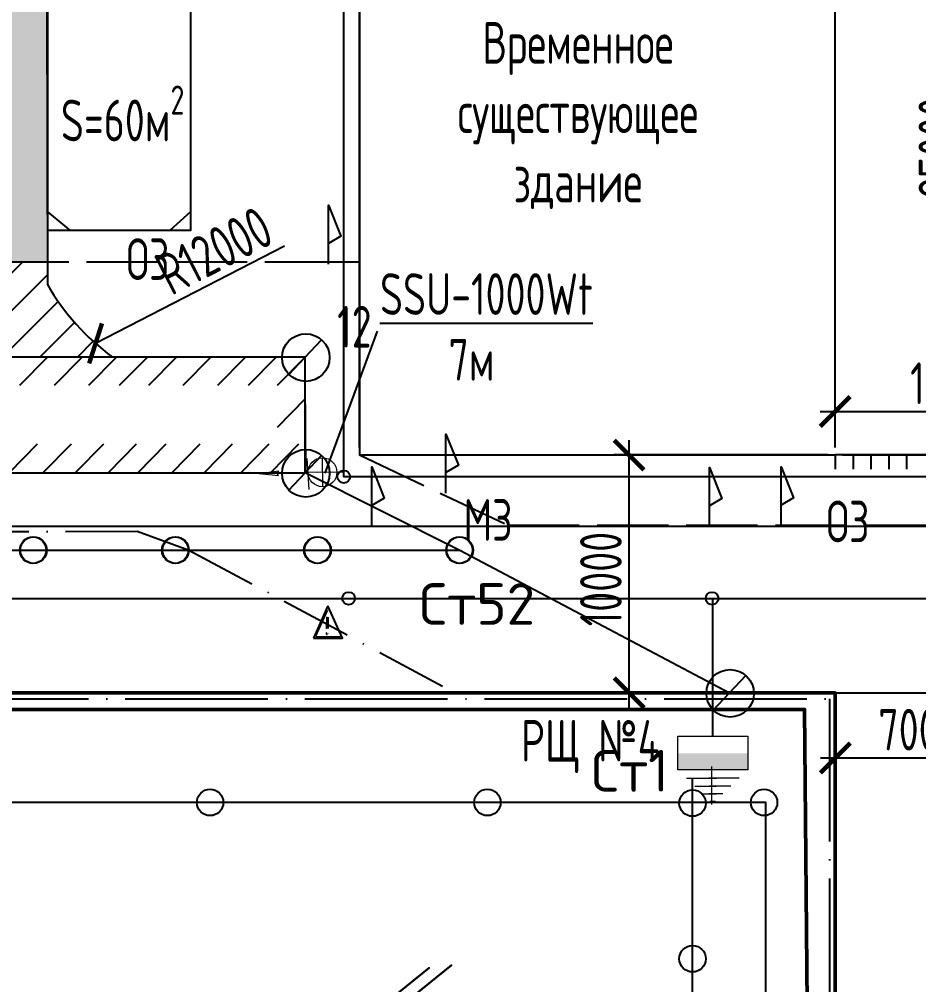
# Paper-space layout 'СГП' of a CAD drawing. Header units: millimetres. Extents: x 1 to 2190, y 0 to 1001.
# Drawn here: x 407.6 to 483.2, y 249.8 to 331 of the extents above; entities that cross this region are included whole.
import ezdxf

# ---------------------------------------------------------------- set-up
doc = ezdxf.new("R2010")
doc.units = ezdxf.units.MM
doc.header["$LTSCALE"] = 0.5
for name, pattern in [('ACAD_ISO02W100', [15, 12, -3]), ('ACAD_ISO04W100', [30, 24, -3, 0, -3]), ('ACAD_ISO10W100', [18, 12, -3, 0, -3])]:
    doc.linetypes.add(name, pattern=pattern)
for name, color, linetype, lineweight in [('ЛИНИИ_01', 7, 'Continuous', 9), ('ТОЛСТЫЕ', 1, 'Continuous', 50), ('ТОНКИЕе', 7, 'Continuous', 25)]:
    doc.layers.add(name, color=color, linetype=linetype, lineweight=lineweight)
for name, color, linetype in [('оси', 7, 'ACAD_ISO04W100'), ('размеры', 7, 'Continuous'), ('текст', 7, 'Continuous'), ('тонкие', 7, 'Continuous')]:
    doc.layers.add(name, color=color, linetype=linetype)
doc.styles.add('Наклонный', font='isocpeur.ttf', dxfattribs={"width": 0.7, "height": 3.5})
doc.styles.add('Наклонный 5', font='isocpeur.ttf', dxfattribs={"height": 7})
doc.linetypes.add('119-1 Кабель высоковольтный подземный', pattern='A,8,-2,[31,Russia-GOST_Topo.shx,S=0.15,R=180,X=0,Y=0],1,[31,Russia-GOST_Topo.shx,S=0.1,R=180,X=0,Y=0],6,[31,Russia-GOST_Topo.shx,S=0.1,R=0,X=0,Y=0],1,[31,Russia-GOST_Topo.shx,S=0.15,R=0,X=0,Y=0],-2', length=20)
doc.dimstyles.new('СТРОИТЕЛЬНЫЙ', dxfattribs={"dimtxt": 3.5, "dimasz": 2.5, "dimexe": 1.25, "dimexo": 0.625, "dimtad": 1, "dimdec": 0, "dimlfac": 500, "dimdsep": 46, "dimtxsty": 'Наклонный', "dimblk1": 'ARCHTICK', "dimblk2": 'ARCHTICK', "dimsah": 1, "dimcen": 0, "dimdle": 1.25, "dimadec": 0, "dimazin": 0, "dimtfac": 0.75, "dimtdec": 0, "dimtmove": 0, "dimatfit": 3, "dimldrblk": 'ARCHTICK', "dimfxl": 1, "dimtolj": 1, "dimtzin": 0, "dimarcsym": 0})

# ---------------------------------------------------------------- blocks, each defined once
blk = doc.blocks.new('_ArchTick')
at = {"color": 0, "linetype": 'ByBlock', "const_width": 0.15}
blk.add_lwpolyline([(-0.5, -0.5), (0.5, 0.5)], dxfattribs=at)
blk = doc.blocks.new('*D837')
at = {"layer": 'Defpoints', "color": 0, "transparency": 16777216}
for p in [(458.863493513416, 294.3568767753016), (476.1856336120596, 294.3568767753016), (475.6973477922804, 274.3568767753015)]:
    blk.add_point(p, dxfattribs=at)
at = {"layer": 'размеры', "color": 0, "lineweight": -2, "transparency": 16777216}
for p, q in [((458.863493513416, 273.1068767753015), (458.863493513416, 295.6068767753016)), ((475.5606336120596, 294.3568767753016), (457.613493513416, 294.3568767753016)), ((475.0723477922804, 274.3568767753015), (457.613493513416, 274.3568767753015))]:
    blk.add_line(p, q, dxfattribs=at)
at = {"layer": 'размеры', "color": 0, "lineweight": -2, "transparency": 16777216, "xscale": 2.5, "yscale": 2.5, "zscale": 2.5}
for p, rotation in [((458.863493513416, 294.3568767753016), 90), ((458.863493513416, 274.3568767753015), 270)]:
    blk.add_blockref('_ArchTick', p, dxfattribs=dict(at, rotation=rotation))
at = {"layer": 'размеры', "color": 0, "transparency": 16777216, "insert": (456.488493513416, 283.9214102331347), "char_height": 3.5, "attachment_point": 5, "rotation": 90, "style": 'Наклонный'}
blk.add_mtext('\\A1;10000', dxfattribs=at)
blk = doc.blocks.new('*D838')
at = {"layer": 'Defpoints', "color": 0, "transparency": 16777216}
for p in [(476.1856336120594, 347.8974463774065), (436.1856336120594, 294.3568767753015), (476.1856336120594, 294.3568767753015)]:
    blk.add_point(p, dxfattribs=at)
at = {"layer": 'размеры', "color": 0, "lineweight": -2, "transparency": 16777216}
for p, q in [((436.1856336120594, 294.9818767753015), (436.1856336120594, 349.1474463774065)), ((476.1856336120594, 294.9818767753015), (476.1856336120594, 349.1474463774065)), ((434.9356336120594, 347.8974463774065), (477.4356336120594, 347.8974463774065))]:
    blk.add_line(p, q, dxfattribs=at)
at = {"layer": 'размеры', "color": 0, "lineweight": -2, "transparency": 16777216, "xscale": 2.5, "yscale": 2.5, "zscale": 2.5, "rotation": 180}
blk.add_blockref('_ArchTick', (436.1856336120594, 347.8974463774065), dxfattribs=at)
at = {"layer": 'размеры', "color": 0, "lineweight": -2, "transparency": 16777216, "xscale": 2.5, "yscale": 2.5, "zscale": 2.5}
blk.add_blockref('_ArchTick', (476.1856336120594, 347.8974463774065), dxfattribs=at)
at = {"layer": 'размеры', "color": 0, "transparency": 16777216, "insert": (456.1856336120594, 350.2724463774065), "char_height": 3.5, "attachment_point": 5, "style": 'Наклонный'}
blk.add_mtext('\\A1;20000', dxfattribs=at)
blk = doc.blocks.new('*D839')
at = {"layer": 'Defpoints', "color": 0, "transparency": 16777216}
for p in [(476.1856336120596, 344.3568767753016), (487.3298926524258, 344.3568767753016), (476.1856336120596, 294.3568767753016)]:
    blk.add_point(p, dxfattribs=at)
at = {"layer": 'размеры', "color": 0, "lineweight": -2, "transparency": 16777216}
for p, q in [((487.3298926524258, 293.1068767753016), (487.3298926524258, 345.6068767753016)), ((476.8106336120596, 344.3568767753016), (488.5798926524258, 344.3568767753016)), ((476.8106336120596, 294.3568767753016), (488.5798926524258, 294.3568767753016))]:
    blk.add_line(p, q, dxfattribs=at)
at = {"layer": 'размеры', "color": 0, "lineweight": -2, "transparency": 16777216, "xscale": 2.5, "yscale": 2.5, "zscale": 2.5}
for p, rotation in [((487.3298926524258, 344.3568767753016), 90), ((487.3298926524258, 294.3568767753016), 270)]:
    blk.add_blockref('_ArchTick', p, dxfattribs=dict(at, rotation=rotation))
at = {"layer": 'размеры', "color": 0, "transparency": 16777216, "insert": (484.9548926524257, 320.219166030297), "char_height": 3.5, "attachment_point": 5, "rotation": 90, "style": 'Наклонный'}
blk.add_mtext('\\A1;25000', dxfattribs=at)
blk = doc.blocks.new('*D860')
at = {"layer": 'Defpoints', "color": 0, "transparency": 16777216}
for p in [(476.1973477922802, 274.3568767753014), (490.1856336120308, 274.3568767753017), (490.1856336120308, 268.8852788636613)]:
    blk.add_point(p, dxfattribs=at)
at = {"layer": 'размеры', "color": 0, "lineweight": -2, "transparency": 16777216}
for p, q in [((476.1973477922802, 273.7318767753014), (476.1973477922802, 267.6352788636613)), ((490.1856336120308, 273.7318767753017), (490.1856336120308, 267.6352788636613)), ((474.9473477922802, 268.8852788636613), (491.4356336120308, 268.8852788636613))]:
    blk.add_line(p, q, dxfattribs=at)
at = {"layer": 'размеры', "color": 0, "lineweight": -2, "transparency": 16777216, "xscale": 2.5, "yscale": 2.5, "zscale": 2.5, "rotation": 180}
blk.add_blockref('_ArchTick', (476.1973477922802, 268.8852788636613), dxfattribs=at)
at = {"layer": 'размеры', "color": 0, "lineweight": -2, "transparency": 16777216, "xscale": 2.5, "yscale": 2.5, "zscale": 2.5}
blk.add_blockref('_ArchTick', (490.1856336120308, 268.8852788636613), dxfattribs=at)
at = {"layer": 'размеры', "color": 0, "transparency": 16777216, "insert": (483.1914907021555, 271.2602788636613), "char_height": 3.5, "attachment_point": 5, "style": 'Наклонный'}
blk.add_mtext('\\A1;7000', dxfattribs=at)
blk = doc.blocks.new('*D908')
at = {"layer": 'Defpoints', "color": 0, "transparency": 16777216}
for p in [(496.9978376052296, 298.0157531562817), (476.1856336120594, 294.3568767753016), (496.9978376052296, 294.3568767753014)]:
    blk.add_point(p, dxfattribs=at)
at = {"layer": 'размеры', "color": 0, "lineweight": -2, "transparency": 16777216}
for p, q in [((476.1856336120594, 294.9818767753016), (476.1856336120594, 299.2657531562817)), ((496.9978376052296, 294.9818767753014), (496.9978376052296, 299.2657531562817)), ((474.9356336120594, 298.0157531562817), (498.2478376052296, 298.0157531562817))]:
    blk.add_line(p, q, dxfattribs=at)
at = {"layer": 'размеры', "color": 0, "lineweight": -2, "transparency": 16777216, "xscale": 2.5, "yscale": 2.5, "zscale": 2.5, "rotation": 180}
blk.add_blockref('_ArchTick', (476.1856336120594, 298.0157531562817), dxfattribs=at)
at = {"layer": 'размеры', "color": 0, "lineweight": -2, "transparency": 16777216, "xscale": 2.5, "yscale": 2.5, "zscale": 2.5}
blk.add_blockref('_ArchTick', (496.9978376052296, 298.0157531562817), dxfattribs=at)
at = {"layer": 'размеры', "color": 0, "transparency": 16777216, "insert": (486.5917356086445, 300.3907531562817), "char_height": 3.5, "attachment_point": 5, "style": 'Наклонный'}
blk.add_mtext('\\A1;10406', dxfattribs=at)
blk = doc.blocks.new('*D1009')
at = {"layer": 'Defpoints', "color": 0, "transparency": 16777216}
for p in [(434.0861629915353, 314.0722828739217), (413.9986434922076, 303.7388177592241)]:
    blk.add_point(p, dxfattribs=at)
at = {"layer": 'размеры', "color": 0, "lineweight": -2, "transparency": 16777216}
blk.add_line((429.8737729278975, 311.9053360901959), (413.9986434922076, 303.7388177592241), dxfattribs=at)
at = {"layer": 'размеры', "color": 0, "lineweight": -2, "transparency": 16777216, "xscale": 2.5, "yscale": 2.5, "zscale": 2.5, "rotation": 207.2222936335415}
blk.add_blockref('_ArchTick', (413.9986434922076, 303.7388177592241), dxfattribs=at)
at = {"layer": 'размеры', "color": 0, "transparency": 16777216, "insert": (423.9832327899688, 311.5459364053723), "char_height": 3.5, "attachment_point": 5, "rotation": 27.222293633541558, "style": 'Наклонный'}
blk.add_mtext('\\A1;R12000', dxfattribs=at)

psp = doc.layouts.new('СГП')

# ---------------------------------------------------------------- hatches: boundary and pattern name
at = {"layer": 'ЛИНИИ_01'}
psp.add_hatch(color=0, dxfattribs=at).paths.add_polyline_path([(468.8429639226785, 267.870415266106), (468.8429639226785, 269.2732984016559), (462.9508846865455, 269.2732984016559), (462.9508846865455, 267.870415266106)])
at = {"layer": 'тонкие', "transparency": 33554687}
h = psp.add_hatch(dxfattribs=at)
h.set_pattern_fill('AR-SAND', scale=0.03)
h.set_pattern_definition([(37.50000000000001, (-0.07652394765045756, 0.05258672223175154), (-0.04800093887952137, 1.468239711988027), [0, -1.15824, 0, -1.2954, 0, -1.23825]), (7.499999999999999, (-0.07652394765045756, 0.05258672223175154), (1.348569849414008, 2.150475301705063), [0, -0.6248400000000001, 0, -1.04394, 0, -0.40005]), (327.5, (-1.013783947650458, 0.05258672223175154), (2.372977110724374, 0.004311554035637286), [0, -0.3809999999999999, 0, -1.3716, 0, -1.7907]), (317.5, (-1.013783947650458, 0.05258672223175154), (2.290669357416891, 0.6687879697716489), [0, -0.1905, 0, -0.8991599999999998, 0, -1.0287])])
edge = h.paths.add_edge_path()
edge.add_arc((379.9065219241184, 332.5956361579951), 24, 0, 180, ccw=False)
edge.add_arc((379.9065219241184, 332.5956361579951), 23.99999999999994, -66.47293818275631, 0, ccw=False)
edge.add_line((389.4868939618806, 310.5907168984735), (405.2976800068345, 310.5907168984735))
edge.add_line((405.2976800068345, 310.5907168984735), (405.2976800068345, 315.480923260809))
edge.add_line((405.2976800068345, 315.480923260809), (406.3523534085098, 312.86384518681))
edge.add_line((406.3523534085098, 312.86384518681), (405.2976800068345, 312.2520599928684))
edge.add_line((405.2976800068345, 312.2520599928684), (405.2976800068345, 310.5907168984735))
edge.add_line((405.2976800068345, 310.5907168984735), (409.9527177777806, 310.5907168984735))
edge.add_line((409.9527177777806, 310.5907168984735), (409.9052565136282, 332.3200948214534))
edge.add_arc((379.9065219241162, 332.5956361579969), 30.00000000000216, 359.473747411962, 360.2285509404286)
edge.add_line((409.9062832466385, 332.7153048332082), (409.9062832466385, 356.5956361579951))
edge.add_line((409.9062832466385, 356.5956361579951), (436.4629126389582, 356.5956361579951))
edge.add_line((436.4629126389582, 356.5956361579951), (436.4629126389582, 358.919885842806))
edge.add_line((436.4629126389582, 358.919885842806), (442.4629126389582, 358.919885842806))
edge.add_line((442.4629126389582, 358.919885842806), (442.4629126389582, 360.719885842806))
edge.add_line((442.4629126389582, 360.719885842806), (436.4629126389582, 360.719885842806))
edge.add_line((436.4629126389582, 360.719885842806), (436.4629126389582, 363.0441355276169))
edge.add_line((436.4629126389582, 363.0441355276169), (409.9062832466385, 363.0441355276169))
edge.add_line((409.9062832466385, 363.0441355276169), (409.9062832466385, 372.1466247421958))
edge.add_line((409.9062832466385, 372.1466247421958), (403.9027515878675, 372.1466247421958))
edge.add_line((403.9027515878675, 372.1466247421958), (403.9027515878675, 362.5859626339478))
edge.add_line((403.9027515878675, 362.5859626339478), (379.9065219241021, 362.5859626339478))
edge.add_arc((379.9109073078347, 332.5802067360358), 30.00575621837704, 90.00837385928516, 115.4417158795314)
edge.add_line((367.0206528928056, 359.6760873704145), (365.180149996715, 358.1752190578204))
edge.add_line((365.180149996715, 358.1752190578204), (362.1715987978714, 356.7806682982668))
edge.add_arc((379.9109073078346, 332.5802067360358), 30.00575621837706, 126.2419862680872, 144.9660762933177)
edge.add_line((355.3418251241594, 349.8053513475764), (358.0278099194546, 349.8218453758966))
edge.add_line((358.0278099194546, 349.8218453758966), (355.417257577878, 348.7511212744139))
edge.add_line((355.417257577878, 348.7511212744139), (355.0481020425318, 349.3786090581707))
edge.add_arc((379.9109073078341, 332.5802067360359), 30.00575621837663, 145.9553132413159, 152.7111617675321)
edge.add_line((353.2445947649949, 346.3371388651213), (353.2445947649949, 320.5568770986203))
edge.add_line((353.2445947649949, 320.5568770986203), (358.2176700153849, 320.587415634863))
edge.add_line((358.2176700153849, 320.587415634863), (355.6071176738083, 319.5166915333803))
edge.add_line((355.6071176738083, 319.5166915333803), (354.9888676245153, 320.5675882858145))
edge.add_line((354.9888676245153, 320.5675882858145), (353.2445947649949, 320.5568770986203))
edge.add_line((353.2445947649949, 320.5568770986203), (353.2445947649949, 318.8232746069505))
edge.add_arc((379.9109073078345, 332.5802067360359), 30.00575621837696, 207.2888382324677, 227.1252131893445)
edge.add_line((359.4950374287328, 310.5907168984735), (360.1063415859771, 310.5907168984735))
edge.add_line((360.1063415859771, 310.5907168984735), (360.1063415859771, 315.480923260809))
edge.add_line((360.1063415859771, 315.480923260809), (361.1610149876524, 312.86384518681))
edge.add_line((361.1610149876524, 312.86384518681), (360.1063415859771, 312.2520599928684))
edge.add_line((360.1063415859771, 312.2520599928684), (360.1063415859771, 310.5907168984735))
edge.add_line((360.1063415859771, 310.5907168984735), (363.6153076545853, 310.5907168984735))
edge.add_line((363.6153076545853, 310.5907168984735), (362.7444969821618, 312.1932273873029))
edge.add_line((362.7444969821618, 312.1932273873029), (365.8654393134088, 310.5907168984735))
edge.add_line((365.8654393134088, 310.5907168984735), (370.3261498863561, 310.5907168984735))
edge.add_arc((379.9065219241183, 332.5956361579951), 23.99999999999998, 180, 246.4729381827563, ccw=False)
h.paths.add_polyline_path([(359.9262615330826, 346.0059550945744), (359.9573722796258, 345.877375973726), (364.9893577501672, 352.6033794099621), (364.958247003624, 352.7319585308105)], flags=16)
h = psp.add_hatch(dxfattribs=at)
h.set_pattern_fill('ANSI31', scale=0.7)
h.set_pattern_definition([(45, (-0.07652394765045756, 0.05258672223175154), (-1.571544821187102, 1.571544821187102), [])])
h.paths.add_polyline_path([(389.4868939618806, 310.5907168984735, -0.2082466873535364), (370.3261498863561, 310.5907168984735), (359.4950374287328, 310.5907168984735, 0.1807758244617397), (378.9230280037614, 302.5907168984735), (415.4208244385296, 302.5907168984735, -0.1036369213771564), (409.9568798982547, 308.6851568516201), (409.9527177777806, 310.5907168984735)])

# ---------------------------------------------------------------- linework, layer by layer
at = {"layer": 'ЛИНИИ_01', "lineweight": 20}
for p, q in [((433.0606096730236, 294.1159994508634), (433.0879261383228, 291.6874323381259)), ((427.7458277702588, 292.7962605198729), (429.3754426514159, 293.03173061282)), ((431.8599843493126, 292.8880576618506), (427.7458277702588, 292.7962605198729)), ((427.7458277702588, 292.7962605198729), (429.3843234849672, 292.6337101631177)), ((429.3843234849672, 292.6337101631177), (429.2311294999532, 292.8510248512513)), ((429.3754426514159, 293.03173061282), (429.2320939699688, 292.8077993147674)), ((434.2885514620351, 292.9153741271514), (431.8599843493126, 292.8880576618506)), ((434.8404981152892, 292.9215824100204), (432.6963865786163, 292.8974654942893))]:
    psp.add_line(p, q, dxfattribs=at)
at = {"layer": 'ЛИНИИ_01', "color": 0}
for p, q in [((462.9508846865455, 267.870415266106), (462.9508846865455, 270.7023625279384)), ((462.9508846865455, 270.7023625279384), (468.8429639226785, 270.7023625279384)), ((468.8429639226785, 270.7023625279384), (468.8429639226785, 267.870415266106)), ((468.8429639226785, 267.870415266106), (462.9508846865455, 267.870415266106)), ((463.6784523243531, 267.1706347442239), (466.2159199405909, 267.1706347442239)), ((468.1153962848594, 267.1706347442239), (465.5779286686429, 267.1706347442239)), ((464.375756071386, 266.4999622807263), (466.1838870226932, 266.4999622807263)), ((467.4180925378462, 266.4999622807263), (465.6099615865178, 266.4999622807263)), ((465.039721334293, 265.8613550447109), (466.2159199405909, 265.8613550447109)), ((466.7541272749407, 265.8613550447109), (465.5779286686429, 265.8613550447109)), ((465.6740274223131, 265.2227496440704), (466.1198211869207, 265.2227496440704)), ((466.1198211869207, 265.2227496440704), (465.6740274223131, 265.2227496440704)), ((465.6740274223131, 265.2227496440704), (466.1198211869207, 265.2227496440704)), ((466.1198211869207, 265.2227496440704), (465.6740274223131, 265.2227496440704))]:
    psp.add_line(p, q, dxfattribs=at)
at = {"layer": 'ЛИНИИ_01', "lineweight": 20}
psp.add_circle((433.0742679056739, 292.9017158945022), 1.214360367678296, dxfattribs=at)
at = {"layer": 'оси', "color": 0}
psp.add_lwpolyline([(295.6973477922802, 273.8568767753014), (475.6973477922802, 273.8568767753014), (475.6973477922802, 129.8568767753014), (295.6973477922802, 129.8568767753014), (295.6973477922802, 273.8568767753014)], dxfattribs=at)
at = {"layer": 'размеры', "lineweight": 20}
psp.add_line((431.7545270132367, 294.0516609501737), (431.9336056205037, 291.4678775684486), dxfattribs=at)
at = {"layer": 'размеры', "color": 0, "lineweight": 13}
psp.add_line((465.8124459479494, 264.9711588151644), (465.8124459479494, 268.1576657371253), dxfattribs=at)
at = {"layer": 'ТОЛСТЫЕ', "color": 0}
psp.add_lwpolyline([(295.1973477922802, 129.8568767753014), (295.1973477922802, 129.8568767753014), (295.1973477922802, 273.8568767753014), (295.1973477922802, 274.3568767753014), (475.6973477922802, 274.3568767753014), (476.1973477922802, 274.3568767753014), (476.1973477922802, 129.8568767753014), (476.1973477922802, 129.3568767753014), (295.1973477922802, 129.3568767753014), (295.1973477922802, 129.8568767753014)], dxfattribs=at)
psp.add_lwpolyline([(296.5271920399346, 272.9638091872043), (473.6179863101815, 272.9638091872043), (474.9001166623157, 130.4761041061142), (296.5271920399346, 131.5697686402277)], close=True, dxfattribs=at)
at = {"layer": 'ТОНКИЕе', "color": 153, "linetype": '119-1 Кабель высоковольтный подземный'}
for p, q in [((490.1856336120308, 288.3568767753017), (347.8581154071506, 288.3568767753014)), ((476.1973477922802, 129.3568767753014), (476.1856336120309, 274.3968003846125)), ((476.1856336120309, 274.3968003846125), (476.1856336120308, 274.3568767753017))]:
    psp.add_line(p, q, dxfattribs=at)
at = {"layer": 'ТОНКИЕе', "color": 2, "true_color": 0xffff00}
for points in [[(494.9978376052295, 282.3015756907876), (494.9978376052295, 292.5271939546773), (434.8730603689737, 292.5271939546773), (434.8730603689737, 344.2523872257775), (434.8730603689737, 348.2523872257775), (471.6582983332237, 348.2523872257775), (471.4151620633702, 378.6454769692976)], [(322.6818651910298, 282.2919087887897), (494.9978376052295, 282.2919087887897)], [(465.896924304612, 270.7023625279384), (465.896924304612, 282.2919087887897)]]:
    psp.add_lwpolyline(points, dxfattribs=at)
at = {"layer": 'ТОНКИЕе'}
for points in [[(476.1856336120594, 344.3568767753014), (436.1856336120594, 344.3568767753014), (436.1856336120594, 294.3568767753016), (476.1856336120594, 294.3568767753015)], [(421.9914928237367, 333.2240706828192), (421.9914928237367, 313.2240706828192), (409.9914928237367, 313.2240706828192), (409.9914928237367, 333.2240706828192)], [(409.9054742493508, 332.2204080160649), (409.9568798982547, 308.6851568516201)], [(411.8803868170688, 313.2240706828192), (409.9914928237367, 314.7965764946924)], [(421.9914928237367, 314.7899084703237), (420.2531396047657, 313.2240706828192)], [(437.6644768137085, 304.7733700599424), (433.2872926473449, 292.8335197047516)], [(490.9978376052295, 274.3568767753014), (496.9978376052295, 274.3568767753014), (496.9978376052296, 294.3568767753014), (476.1856336120594, 294.3568767753015)], [(477.687971901609, 294.3568767753015), (476.187971901609, 294.3568767753015), (476.187971901609, 293.1568767753015)], [(479.187971901609, 294.3568767753015), (477.687971901609, 294.3568767753015), (477.687971901609, 293.1568767753015)], [(480.687971901609, 294.3568767753015), (479.187971901609, 294.3568767753015), (479.187971901609, 293.1568767753015)], [(482.187971901609, 294.3568767753015), (480.687971901609, 294.3568767753015), (480.687971901609, 293.1568767753015)], [(483.687971901609, 294.3568767753016), (482.187971901609, 294.3568767753016), (482.187971901609, 293.1568767753016)]]:
    psp.add_lwpolyline(points, dxfattribs=at)
at = {"layer": 'ТОНКИЕе', "color": 237, "true_color": 0x8a2466}
for points in [[(433.5770910306501, 310.4038283802687), (433.5770910306501, 315.3660788945649), (434.6317644323253, 312.7490008205659), (433.5770910306501, 312.1372156266243)], [(443.4593840352045, 291.1464973167896), (443.4593840352045, 296.1087478310857), (444.5140574368797, 293.4916697570868), (443.4593840352045, 292.8798845631451)], [(471.6387668698926, 288.3999250674223), (471.6387668698926, 293.3621755817184), (472.6934402715679, 290.7450975077194), (471.6387668698926, 290.1333123137778)]]:
    psp.add_lwpolyline(points, dxfattribs=at)
at = {"layer": 'ТОНКИЕе', "color": 237, "linetype": 'ACAD_ISO02W100', "true_color": 0x8a2466}
for points in [[(353.2445947649949, 310.5907168984735), (353.2445947649949, 310.5907168984735), (431.6303240661109, 310.5907168984735)], [(431.6303240661109, 310.5907168984735), (436.1856336120594, 310.5907168984735), (436.1856336120594, 310.5907168984735), (436.1856336120594, 294.3568767753016), (448.6697947412158, 288.4640133304603), (490.9978376052296, 288.4640133304604)]]:
    psp.add_lwpolyline(points, dxfattribs=at)
at = {"layer": 'ТОНКИЕе', "color": 30}
for points in [[(430.2628461892275, 301.1327016969174), (432.9978019429943, 304.0487321000297)], [(429.1833631332856, 302.5907168984735), (353.1283241889296, 302.5907168984735)], [(444.5842883863129, 286.3568767753014), (431.6775710388256, 292.8179107815795), (431.6303240661109, 300.5469619341404)], [(430.2628461892275, 291.4042086913462), (432.9978019429943, 294.3202390944585)], [(444.6353766701435, 286.3568767753014), (467.3099611630182, 274.3568767753014)], [(465.9424832861354, 272.8988615737459), (468.6774390399022, 275.8148919768581)]]:
    psp.add_lwpolyline(points, dxfattribs=at)
at = {"layer": 'ТОНКИЕе', "color": 241}
for points in [[(351.0899733345368, 292.8622238929024), (431.6303240661109, 292.8622238929024), (431.6303240661109, 302.5907168984735), (351.0815681894373, 302.5907168984735), (351.0899733345368, 292.8622238929024)], [(409.9701913619101, 302.5907168984735), (407.6093706765664, 300.1885613966181)], [(412.8702984459242, 302.5907168984735), (410.5094777605804, 300.1885613966181)], [(415.7703993813311, 302.5907168984735), (413.4095786959874, 300.1885613966181)], [(418.3532998554883, 302.5907168984735), (415.9924791701446, 300.1885613966181)], [(420.8002607883136, 302.5907168984735), (418.4394401029699, 300.1885613966181)], [(423.7003617237215, 302.5907168984735), (421.3395410383777, 300.1885613966181)], [(426.6004626591284, 302.5907168984735), (424.2396419737847, 300.1885613966181)], [(429.1833631332856, 302.5907168984735), (426.8225424479419, 300.1885613966181)], [(431.6303240661109, 302.5907168984735), (429.2695033807672, 300.1885613966181)], [(431.6303240661109, 299.0802538004395), (429.2695033807672, 296.678098298584)], [(409.083238156733, 295.2643793947578), (406.7224174713892, 292.8622238929024)], [(411.9380238621612, 295.2643793947578), (409.5772031768174, 292.8622238929024)], [(414.6568700262565, 295.2643793947578), (412.2960493409128, 292.8622238929024)], [(417.4210314203315, 295.2643793947578), (415.0602107349878, 292.8622238929024)], [(419.9133075831365, 295.2643793947578), (417.5524868977927, 292.8622238929024)], [(422.7680932885647, 295.2643793947578), (420.4072726032209, 292.8622238929024)], [(425.48693945266, 295.2643793947578), (423.1261187673163, 292.8622238929024)], [(428.5684980633928, 295.2643793947579), (426.2076773780491, 292.8622238929024)], [(431.0607742261978, 295.2643793947579), (428.699953540854, 292.8622238929024)]]:
    psp.add_lwpolyline(points, dxfattribs=at)
at = {"layer": 'ТОНКИЕе', "color": 153}
for points in [[(437.2195563341938, 288.3852204472868), (437.2195563341938, 293.3474709615829), (438.2742297358691, 290.7303928875839), (437.2195563341938, 290.1186076936423)], [(465.6155225732828, 288.3479896574517), (465.6155225732828, 293.3102401717478), (466.670195974958, 290.6931620977488), (465.6155225732828, 290.0813769038072)]]:
    psp.add_lwpolyline(points, dxfattribs=at)
at = {"layer": 'ТОНКИЕе', "color": 52, "linetype": 'ACAD_ISO10W100', "true_color": 0xe6dc28}
for points in [[(421.7982512344335, 286.3568767753014), (421.7982512344335, 286.3568767753014), (417.4833539247002, 287.9123934546466), (417.4833539247002, 287.9123934546466), (417.4833539247002, 287.9123934546466), (319.2642593623323, 287.6785533314744)], [(421.8493395182641, 286.3568767753014), (444.2287442022243, 274.3568767753014)]]:
    psp.add_lwpolyline(points, dxfattribs=at)
at = {"layer": 'ТОНКИЕе', "color": 201, "true_color": 0xd966ff}
for points in [[(283.1973477922802, 259.2633346186771), (283.1973477922803, 272.3568767753014), (283.1973477922803, 286.3568767753014), (444.6353766701435, 286.3568767753014), (444.6353766701435, 286.3568767753014), (444.6353766701435, 286.3568767753014)], [(294.0303088471219, 117.3568767753014), (294.0303088471219, 117.3568767753014), (464.1973477922802, 117.3568767753014), (464.1973477922802, 117.3568767753014), (464.1973477922802, 117.3568767753014), (464.1973477922802, 267.1387954155988), (464.1973477922802, 267.1387954155988), (464.1973477922802, 267.1387954155988)]]:
    psp.add_lwpolyline(points, dxfattribs=at)
at = {"layer": 'ТОНКИЕе', "color": 52, "true_color": 0xe6dc28}
for points in [[(433.5295469284947, 281.6592877582198), (432.3295947200422, 278.95297343007)], [(432.3295947200422, 278.95297343007), (434.7709919290337, 278.95297343007), (433.5295469284947, 281.6592877582198)], [(433.5240695386692, 280.7144457119417), (433.5240695386692, 279.7636868465871)], [(433.5240695386692, 279.3466876054895), (433.5240695386692, 279.3717075103178)], [(432.3295947200422, 278.95297343007), (434.7709919290337, 278.95297343007)]]:
    psp.add_lwpolyline(points, dxfattribs=at)
at = {"layer": 'ТОНКИЕе', "lineweight": 5}
for points in [[(432.5290388262074, 279.0950738815068), (433.5334715380277, 281.2958923167931)], [(433.4036067773841, 280.7381055425863), (433.4015022766207, 279.7403595888268)], [(432.5374795806219, 279.0866429107), (434.5631923860519, 279.0857519131965)]]:
    psp.add_lwpolyline(points, dxfattribs=at)
at = {"layer": 'ТОНКИЕе', "color": 0}
psp.add_lwpolyline([(476.1973477922802, 274.3568767753014), (510.8538108711737, 274.3568767753015)], dxfattribs=at)
at = {"layer": 'ТОНКИЕе', "color": 23, "true_color": 0xe48653}
psp.add_lwpolyline([(470.3582766850386, 215.0462109100653), (470.3582766850386, 215.0462109100653), (470.3582766850386, 215.0462109100653), (470.3582766850386, 215.0462109100653), (470.3582766850386, 265.1387954155988), (470.3582766850386, 265.1387954155988), (304.939363471055, 265.1387954155988), (304.4929988590629, 265.1387954155988)], dxfattribs=at)
at = {"layer": 'ТОНКИЕе', "color": 107, "true_color": 0x2e6b4a}
psp.add_lwpolyline([(438.2472461843909, 248.141021571047), (442.0436392725578, 251.2282783920777), (438.2472461843909, 248.141021571047), (442.3314369370682, 245.1497041368306)], dxfattribs=at)
at = {"layer": 'ТОНКИЕе', "color": 150}
psp.add_lwpolyline([(440.1249129976386, 248.3687404446991), (443.9213060858056, 251.4559972657298), (440.1249129976386, 248.3687404446991), (444.209103750316, 245.3774230104827)], dxfattribs=at)
at = {"layer": 'ТОНКИЕе', "color": 30}
for centre in [(431.6775710388256, 302.5464037871507), (431.6775710388256, 292.8179107815795), (467.3572081357335, 274.3125636639792)]:
    psp.add_circle(centre, 2, dxfattribs=at)
at = {"layer": 'ТОНКИЕе', "color": 2, "true_color": 0xffff00}
for centre in [(434.8730603689737, 292.5271939546773), (435.2777404429798, 282.2919087887897), (465.8368839422901, 282.2919087887897)]:
    psp.add_circle(centre, 0.5316292231223088, dxfattribs=at)
at = {"layer": 'ТОНКИЕе', "color": 201, "true_color": 0xd966ff}
for centre in [(408.7375532378047, 286.3568767753014), (408.7886415216353, 286.3568767753014), (420.6864649539741, 286.3568767753014), (420.7375532378047, 286.3568767753014), (432.6353766701435, 286.3568767753014), (432.6864649539741, 286.3568767753014), (444.5842883863129, 286.3568767753014), (444.6353766701435, 286.3568767753014), (464.1957372713832, 265.0868158668204), (464.1957372713832, 251.9992141353331)]:
    psp.add_circle(centre, 1.111786280459348, dxfattribs=at)
at = {"layer": 'ТОНКИЕе', "color": 23, "true_color": 0xe48653}
for centre in [(423.6278315380496, 265.1410004280951), (446.9491297679006, 265.1410004280951), (470.209852502795, 265.1410004280951)]:
    psp.add_circle(centre, 1.111786280459348, dxfattribs=at)
at = {"layer": 'ТОНКИЕе'}
psp.add_arc((427.2323706880286, 318.6768673137211), 19.95687500552184, 210.044011237759, 233.7113514581115, dxfattribs=at)
at = {"layer": 'ТОНКИЕе', "lineweight": 5}
psp.add_arc((433.5180171379097, 279.3503487520879), 0.1309244548315205, 141.9524404421836, 244.8324953578339, dxfattribs=at)

# ---------------------------------------------------------------- texts
at = {"layer": 'текст', "color": 0, "linetype": 'Continuous', "style": 'Наклонный', "width": 0.7}
psp.add_text('РЩ №4', height=3.5, dxfattribs=at).set_placement((449.7700230958881, 268.5697171932897))
at = {"layer": 'ТОНКИЕе', "char_height": 3.5, "attachment_point": 1, "style": 'Наклонный'}
for s, width, gutter_width, insert in [('\\pxqc;Временное существующее здание', 12.78186171169455, 35, (448.179995386221, 330.7614344117755)), ('\\A1;S=60м{\\H0.7x;\\S2^ ;}', 1.573888687300496, 35, (411.0827711997508, 325.4257031861166)), ('{\\LSSU-1000Wt}', 5.983695538349821, 17.5, (437.9150847730998, 309.6374468464498)), ('12', 14.45119597913708, 17.5, (434.3105352910161, 306.8878037108288)), ('7м', 5.983695538349821, 17.5, (443.6729822944408, 304.1108200851625))]:
    psp.add_mtext_dynamic_manual_height_columns(s, width=width, gutter_width=gutter_width, heights=[0], dxfattribs=dict(at, insert=insert))
at = {"layer": 'ТОНКИЕе', "color": 237, "true_color": 0x8a2466, "char_height": 3.5, "attachment_point": 1, "style": 'Наклонный'}
for insert in [(416.5868932687181, 312.5706102145409), (475.4446843958331, 290.5148112580029)]:
    psp.add_mtext_dynamic_manual_height_columns('ОЗ', width=2.290265614953569, gutter_width=35, heights=[0], dxfattribs=dict(at, insert=insert))
at = {"layer": 'ТОНКИЕе', "color": 153, "insert": (444.9360780940897, 290.6474035435066), "char_height": 3.5, "attachment_point": 1, "style": 'Наклонный'}
psp.add_mtext_dynamic_manual_height_columns('МЗ', width=2.290265614953569, gutter_width=35, heights=[0], dxfattribs=at)
at = {"layer": 'ТОНКИЕе', "color": 201, "true_color": 0xd966ff, "char_height": 3.5, "attachment_point": 1, "style": 'Наклонный 5'}
for s, insert in [('Ст52', (441.2159489383575, 283.5799382410104)), ('Ст1', (455.6741131490344, 269.5488544260951))]:
    psp.add_mtext_dynamic_manual_height_columns(s, width=9.27379895141712, gutter_width=140, heights=[0], dxfattribs=dict(at, insert=insert))

# ---------------------------------------------------------------- dimensions: what is measured, and where the dimension line sits
at = {"layer": 'размеры', "color": 0}
dim = psp.add_linear_dim(base=(476.1856336120594, 347.8974463774065), p1=(436.1856336120594, 294.3568767753015), p2=(476.1856336120594, 294.3568767753015), dimstyle='СТРОИТЕЛЬНЫЙ', dxfattribs=at)
dim.commit()
dim.dimension.update_dxf_attribs({"geometry": '*D838', "text_midpoint": (456.1856336120594, 347.8974463774065), "dimtype": 160})
dim = psp.add_linear_dim(base=(487.3298926524258, 344.3568767753016), p1=(476.1856336120594, 294.3568767753015), p2=(476.1856336120594, 344.3568767753015), angle=90, dimstyle='СТРОИТЕЛЬНЫЙ', dxfattribs=at)
dim.commit()
dim.dimension.update_dxf_attribs({"geometry": '*D839', "text_midpoint": (487.3298926524257, 320.219166030297), "dimtype": 160})
dim = psp.add_radius_dim(center=(434.0861629915353, 314.0722828739217), mpoint=(413.9986434922076, 303.7388177592241), text='R12000', dimstyle='СТРОИТЕЛЬНЫЙ', dxfattribs=at)
dim.commit()
dim.dimension.update_dxf_attribs({"geometry": '*D1009', "text_midpoint": (425.0696621996345, 309.4339950856825), "dimtype": 164})
at = {"layer": 'размеры'}
dim = psp.add_linear_dim(base=(496.9978376052296, 298.0157531562817), p1=(476.1856336120594, 294.3568767753016), p2=(496.9978376052296, 294.3568767753014), dimstyle='СТРОИТЕЛЬНЫЙ', dxfattribs=at)
dim.commit()
dim.dimension.update_dxf_attribs({"geometry": '*D908', "text_midpoint": (486.5917356086445, 300.3907531562817)})
at = {"layer": 'размеры', "color": 0}
dim = psp.add_linear_dim(base=(458.863493513416, 294.3568767753016), p1=(475.6973477922802, 274.3568767753014), p2=(476.1856336120594, 294.3568767753015), angle=90, text='10000', dimstyle='СТРОИТЕЛЬНЫЙ', dxfattribs=at)
dim.commit()
dim.dimension.update_dxf_attribs({"geometry": '*D837', "text_midpoint": (458.863493513416, 283.9214102331347), "dimtype": 160})
at = {"layer": 'размеры'}
dim = psp.add_linear_dim(base=(490.1856336120308, 268.8852788636613), p1=(476.1973477922802, 274.3568767753014), p2=(490.1856336120308, 274.3568767753017), text='7000', dimstyle='СТРОИТЕЛЬНЫЙ', dxfattribs=at)
dim.commit()
dim.dimension.update_dxf_attribs({"geometry": '*D860', "text_midpoint": (483.1914907021555, 271.2602788636613)})

doc.saveas('drawing.dxf')
